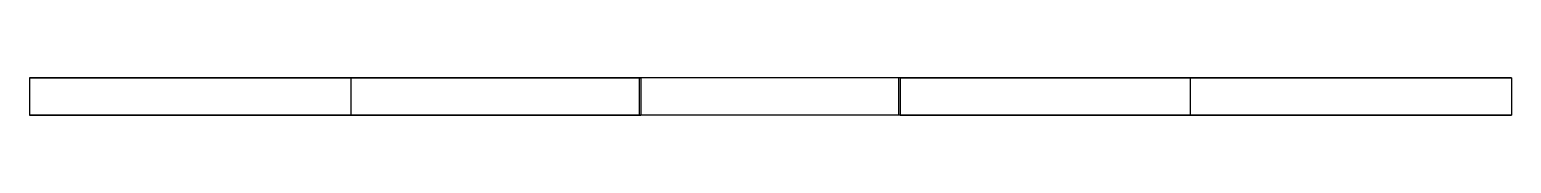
# Model space of a CAD drawing. Header units: millimetres. Extents: x -60 to 60, y 17 to 20.
import ezdxf

# ---------------------------------------------------------------- set-up
doc = ezdxf.new("R2010")
doc.units = ezdxf.units.MM
doc.layers.add('Body005', color=7, linetype='CONTINUOUS')

msp = doc.modelspace()

# ---------------------------------------------------------------- linework, layer by layer
at = {"layer": 'Body005'}
for p, q in [((-60, 20, -152.5), (-60, 17, -152.5)), ((-60, 20, -152.5), (-34, 20, -152.5)), ((-60, 20, -152.5), (-60, 17, -152.5)), ((-60, 20, -125.5), (-60, 17, -125.5)), ((-60, 20, -152.5), (-60, 20, -125.5)), ((-60, 20, -125.5), (-60, 17, -125.5)), ((-34, 20, -125.5), (-60, 20, -125.5)), ((-60, 20, -152.5), (-34, 20, -152.5)), ((-60, 20, -152.5), (-60, 20, -125.5)), ((-34, 20, -125.5), (-60, 20, -125.5)), ((-34, 20, -121.5), (-34, 17, -121.5)), ((-34, 20, -121.5), (-10.5, 20, -121.5)), ((-34, 20, -156.5), (-34, 17, -156.5)), ((-10.6383, 20, -156.5), (-34, 20, -156.5)), ((-34, 20, -152.5), (-34, 17, -152.5)), ((-34, 20, -156.5), (-34, 17, -156.5)), ((-34, 20, -152.5), (-34, 20, -156.5)), ((-34, 20, -152.5), (-34, 17, -152.5)), ((-34, 20, -125.5), (-34, 17, -125.5)), ((-34, 20, -121.5), (-34, 17, -121.5)), ((-34, 20, -125.5), (-34, 17, -125.5)), ((-34, 20, -121.5), (-34, 20, -125.5)), ((-34, 20, -121.5), (-10.5, 20, -121.5)), ((-10.6383, 20, -156.5), (-34, 20, -156.5)), ((-34, 20, -152.5), (-34, 20, -156.5)), ((-34, 20, -121.5), (-34, 20, -125.5)), ((-10.6383, 20, -152.5), (-10.6383, 17, -152.5)), ((10.3617, 20, -152.5), (-10.6383, 20, -152.5)), ((-10.6383, 20, -152.5), (-10.6383, 17, -152.5)), ((-10.6383, 20, -156.5), (-10.6383, 17, -156.5)), ((-10.6383, 20, -152.5), (-10.6383, 20, -156.5)), ((-10.6383, 20, -156.5), (-10.6383, 17, -156.5)), ((10.3617, 20, -152.5), (-10.6383, 20, -152.5)), ((-10.6383, 20, -152.5), (-10.6383, 20, -156.5)), ((-10.5, 20, -121.5), (-10.5, 17, -121.5)), ((-10.5, 20, -125.5), (-10.5, 17, -125.5)), ((-10.5, 20, -121.5), (-10.5, 17, -121.5)), ((-10.5, 20, -125.5), (-10.5, 20, -121.5)), ((-10.5, 20, -125.5), (-10.5, 17, -125.5)), ((10.5, 20, -125.5), (-10.5, 20, -125.5)), ((-10.5, 20, -125.5), (-10.5, 20, -121.5)), ((10.5, 20, -125.5), (-10.5, 20, -125.5)), ((10.3617, 20, -156.5), (10.3617, 17, -156.5)), ((34, 20, -156.5), (10.3617, 20, -156.5)), ((10.3617, 20, -156.5), (10.3617, 17, -156.5)), ((10.3617, 20, -152.5), (10.3617, 17, -152.5)), ((10.3617, 20, -156.5), (10.3617, 20, -152.5)), ((10.3617, 20, -152.5), (10.3617, 17, -152.5)), ((34, 20, -156.5), (10.3617, 20, -156.5)), ((10.3617, 20, -156.5), (10.3617, 20, -152.5)), ((10.5, 20, -125.5), (10.5, 17, -125.5)), ((10.5, 20, -121.5), (10.5, 17, -121.5)), ((10.5, 20, -125.5), (10.5, 17, -125.5)), ((10.5, 20, -121.5), (10.5, 20, -125.5)), ((10.5, 20, -121.5), (10.5, 17, -121.5)), ((10.5, 20, -121.5), (34, 20, -121.5)), ((10.5, 20, -121.5), (10.5, 20, -125.5)), ((10.5, 20, -121.5), (34, 20, -121.5)), ((34, 20, -121.5), (34, 17, -121.5)), ((34, 20, -125.5), (34, 17, -125.5)), ((34, 20, -121.5), (34, 17, -121.5)), ((34, 20, -125.5), (34, 20, -121.5)), ((34, 20, -125.5), (34, 17, -125.5)), ((60, 20, -125.5), (34, 20, -125.5)), ((34, 20, -152.5), (34, 17, -152.5)), ((34, 20, -152.5), (60, 20, -152.5)), ((34, 20, -156.5), (34, 17, -156.5)), ((34, 20, -152.5), (34, 17, -152.5)), ((34, 20, -156.5), (34, 20, -152.5)), ((34, 20, -156.5), (34, 17, -156.5)), ((34, 20, -125.5), (34, 20, -121.5)), ((60, 20, -125.5), (34, 20, -125.5)), ((34, 20, -152.5), (60, 20, -152.5)), ((34, 20, -156.5), (34, 20, -152.5)), ((60, 20, -125.5), (60, 17, -125.5)), ((60, 20, -125.5), (60, 17, -125.5)), ((60, 20, -152.5), (60, 17, -152.5)), ((60, 20, -125.5), (60, 20, -152.5)), ((60, 20, -152.5), (60, 17, -152.5)), ((60, 20, -125.5), (60, 20, -152.5)), ((-60, 17, -152.5), (-34, 17, -152.5)), ((-60, 17, -152.5), (-60, 17, -125.5)), ((-34, 17, -125.5), (-60, 17, -125.5)), ((-60, 17, -152.5), (-34, 17, -152.5)), ((-60, 17, -152.5), (-60, 17, -125.5)), ((-34, 17, -125.5), (-60, 17, -125.5)), ((-34, 17, -121.5), (-10.5, 17, -121.5)), ((-10.6383, 17, -156.5), (-34, 17, -156.5)), ((-34, 17, -152.5), (-34, 17, -156.5)), ((-34, 17, -121.5), (-34, 17, -125.5)), ((-34, 17, -121.5), (-10.5, 17, -121.5)), ((-10.6383, 17, -156.5), (-34, 17, -156.5)), ((-34, 17, -152.5), (-34, 17, -156.5)), ((-34, 17, -121.5), (-34, 17, -125.5)), ((10.3617, 17, -152.5), (-10.6383, 17, -152.5)), ((-10.6383, 17, -152.5), (-10.6383, 17, -156.5)), ((10.3617, 17, -152.5), (-10.6383, 17, -152.5)), ((-10.6383, 17, -152.5), (-10.6383, 17, -156.5)), ((-10.5, 17, -125.5), (-10.5, 17, -121.5)), ((10.5, 17, -125.5), (-10.5, 17, -125.5)), ((-10.5, 17, -125.5), (-10.5, 17, -121.5)), ((10.5, 17, -125.5), (-10.5, 17, -125.5)), ((34, 17, -156.5), (10.3617, 17, -156.5)), ((10.3617, 17, -156.5), (10.3617, 17, -152.5)), ((34, 17, -156.5), (10.3617, 17, -156.5)), ((10.3617, 17, -156.5), (10.3617, 17, -152.5)), ((10.5, 17, -121.5), (10.5, 17, -125.5)), ((10.5, 17, -121.5), (34, 17, -121.5)), ((10.5, 17, -121.5), (10.5, 17, -125.5)), ((10.5, 17, -121.5), (34, 17, -121.5)), ((34, 17, -125.5), (34, 17, -121.5)), ((60, 17, -125.5), (34, 17, -125.5)), ((34, 17, -152.5), (60, 17, -152.5)), ((34, 17, -156.5), (34, 17, -152.5)), ((34, 17, -125.5), (34, 17, -121.5)), ((60, 17, -125.5), (34, 17, -125.5)), ((34, 17, -152.5), (60, 17, -152.5)), ((34, 17, -156.5), (34, 17, -152.5)), ((60, 17, -125.5), (60, 17, -152.5)), ((60, 17, -125.5), (60, 17, -152.5))]:
    msp.add_line(p, q, dxfattribs=at)

doc.saveas('drawing.dxf')
